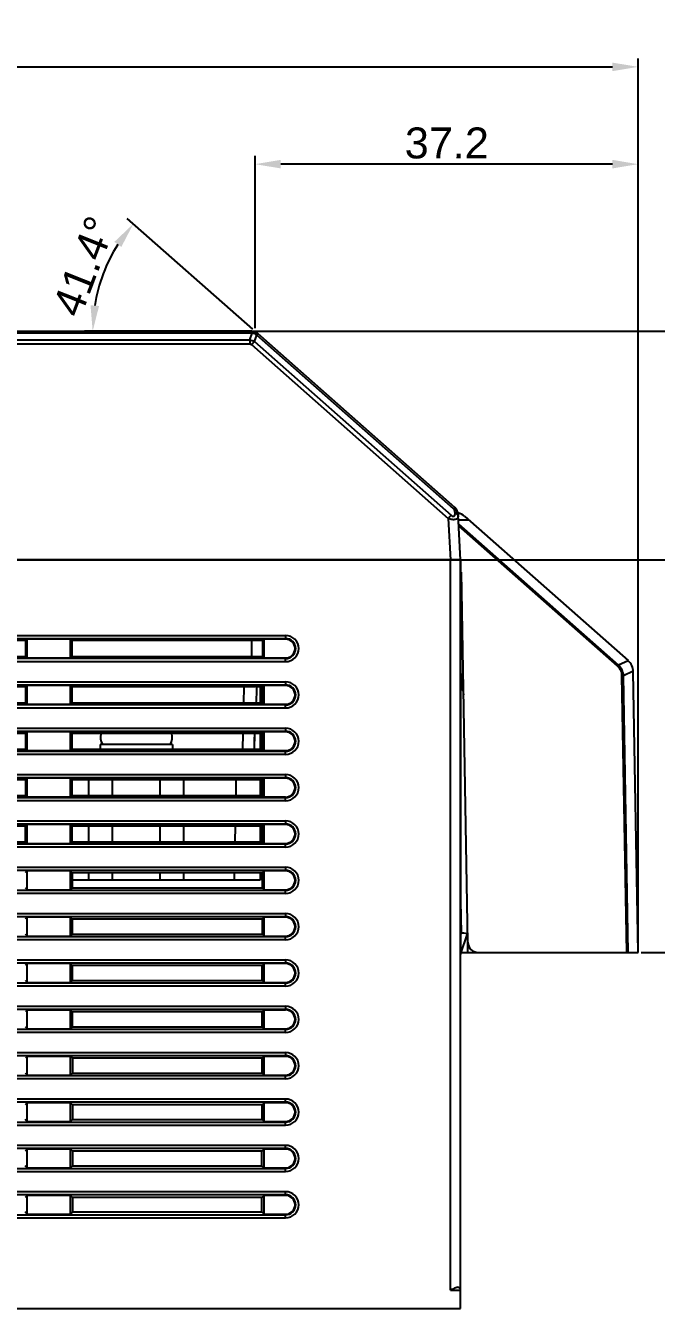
# Model space of a CAD drawing. Header units: millimetres. Extents: x 509 to 2357, y -197 to 647.
# Drawn here: x 2109.8 to 2171.1, y 407.3 to 531.8 of the extents above; entities that cross this region are included whole.
import ezdxf

# ---------------------------------------------------------------- set-up
doc = ezdxf.new("R2010")
doc.units = ezdxf.units.MM
doc.header["$PDMODE"] = 3
doc.header["$PDSIZE"] = 0.7
doc.layers.get('0').update_dxf_attribs({"linetype": 'CONTINUOUS'})
doc.layers.get('Defpoints').update_dxf_attribs({"linetype": 'CONTINUOUS'})
doc.layers.add('Dim', color=1, linetype='CONTINUOUS')
doc.layers.add('SU', color=7, linetype='CONTINUOUS')
doc.styles.add('OMI-1', font='arial.ttf', dxfattribs={"oblique": 1, "height": 3})
doc.dimstyles.new('1', dxfattribs={"dimtxt": 5, "dimasz": 2.5, "dimexe": 0.8, "dimexo": 0.3, "dimgap": 0.5, "dimtad": 1, "dimtoh": 1, "dimdec": 1, "dimzin": 0, "dimdsep": 46, "dimtxsty": 'OMI-1', "dimcen": 0, "dimclrd": 256, "dimclre": 256, "dimclrt": 256, "dimadec": 0, "dimazin": 0, "dimtfac": 0.8, "dimtdec": 1, "dimtix": 1, "dimtmove": 0, "dimatfit": 3, "dimfxl": 1, "dimtolj": 1, "dimtzin": 0, "dimarcsym": 0})

# ---------------------------------------------------------------- blocks, each defined once
blk = doc.blocks.new('*D4148')
at = {"layer": 'Defpoints', "color": 0}
for p in [(2131.72, 502.16), (2177.85, 502.16), (2151.07, 479.96)]:
    blk.add_point(p, dxfattribs=at)
at = {"layer": 'Dim', "lineweight": -2}
for p, q in [((2132.02, 502.16), (2178.65, 502.16)), ((2177.85, 482.46), (2177.85, 499.66)), ((2151.37, 479.96), (2178.65, 479.96))]:
    blk.add_line(p, q, dxfattribs=at)
at = {"layer": 'Dim'}
for points in [[(2178.26, 499.66), (2177.43, 499.66), (2177.85, 502.16)], [(2177.43, 482.46), (2178.26, 482.46), (2177.85, 479.96)]]:
    blk.add_solid(points, dxfattribs=at)
at = {"layer": 'Dim', "insert": (2175.84, 491.06), "char_height": 3, "attachment_point": 5, "rotation": 90, "style": 'OMI-1'}
blk.add_mtext('\\A1;22.2', dxfattribs=at)
blk = doc.blocks.new('*D4149')
at = {"layer": 'Defpoints', "color": 0}
for p in [(2171.21, 502.16), (2169.31, 441.86), (2186.19, 441.86)]:
    blk.add_point(p, dxfattribs=at)
at = {"layer": 'Dim', "lineweight": -2}
for p, q in [((2171.51, 502.16), (2186.99, 502.16)), ((2186.19, 499.66), (2186.19, 444.36)), ((2169.61, 441.86), (2186.99, 441.86))]:
    blk.add_line(p, q, dxfattribs=at)
at = {"layer": 'Dim'}
for points in [[(2186.61, 499.66), (2185.78, 499.66), (2186.19, 502.16)], [(2185.78, 444.36), (2186.61, 444.36), (2186.19, 441.86)]]:
    blk.add_solid(points, dxfattribs=at)
at = {"layer": 'Dim', "insert": (2184.16, 472.01), "char_height": 3, "attachment_point": 5, "rotation": 90, "style": 'OMI-1'}
blk.add_mtext('\\A1;60.3', dxfattribs=at)
blk = doc.blocks.new('*D4162')
at = {"layer": 'Defpoints', "color": 0}
for p in [(2169.31, 527.83), (1977.77, 479.96), (2169.31, 441.86)]:
    blk.add_point(p, dxfattribs=at)
at = {"layer": 'Dim', "lineweight": -2}
for p, q in [((1977.77, 480.26), (1977.77, 528.63)), ((2169.31, 442.16), (2169.31, 528.63)), ((1980.27, 527.83), (2166.81, 527.83))]:
    blk.add_line(p, q, dxfattribs=at)
at = {"layer": 'Dim'}
for points in [[(1980.27, 528.24), (1980.27, 527.41), (1977.77, 527.83)], [(2166.81, 527.41), (2166.81, 528.24), (2169.31, 527.83)]]:
    blk.add_solid(points, dxfattribs=at)
at = {"layer": 'Dim', "insert": (2073.54, 529.86), "char_height": 3, "attachment_point": 5, "style": 'OMI-1'}
blk.add_mtext('\\A1;191.5', dxfattribs=at)
blk = doc.blocks.new('*D4163')
at = {"layer": 'Defpoints', "color": 0}
for p in [(2118.13, 509.47), (2132.39, 501.91), (2140.88, 502.16), (2177.29, 502.16), (2151.5, 485.04)]:
    blk.add_point(p, dxfattribs=at)
at = {"layer": 'Dim', "lineweight": -2}
for p, q in [((2131.88, 502.36), (2119.68, 513.12)), ((2131.8, 502.16), (2115.53, 502.16))]:
    blk.add_line(p, q, dxfattribs=at)
blk.add_arc((2132.1, 502.16), 15.77, 147.6676, 170.9064, dxfattribs=at)
at = {"layer": 'Dim'}
for points in [[(2119.11, 510.34), (2118.44, 510.84), (2120.28, 512.59)], [(2116.12, 504.68), (2116.95, 504.62), (2116.33, 502.16)]]:
    blk.add_solid(points, dxfattribs=at)
at = {"layer": 'Dim', "insert": (2115.46, 508.45), "char_height": 3, "attachment_point": 5, "rotation": 69.287, "style": 'OMI-1'}
blk.add_mtext('\\A1;41.4%%d', dxfattribs=at)
blk = doc.blocks.new('*D4164')
at = {"layer": 'Defpoints', "color": 0}
for p in [(2132.1, 518.38), (2169.31, 514.96), (2132.1, 502.16)]:
    blk.add_point(p, dxfattribs=at)
at = {"layer": 'Dim', "lineweight": -2}
for p, q in [((2132.1, 502.46), (2132.1, 519.18)), ((2166.81, 518.38), (2134.6, 518.38)), ((2169.31, 515.26), (2169.31, 519.18))]:
    blk.add_line(p, q, dxfattribs=at)
at = {"layer": 'Dim'}
for points in [[(2134.6, 518.8), (2134.6, 517.97), (2132.1, 518.38)], [(2166.81, 517.97), (2166.81, 518.8), (2169.31, 518.38)]]:
    blk.add_solid(points, dxfattribs=at)
at = {"layer": 'Dim', "insert": (2150.7, 520.42), "char_height": 3, "attachment_point": 5, "style": 'OMI-1'}
blk.add_mtext('\\A1;37.2', dxfattribs=at)

msp = doc.modelspace()

# ---------------------------------------------------------------- linework, layer by layer
at = {"color": 7, "linetype": 'Continuous'}
for p, q in [((2101.47, 502.16), (2132.1, 502.16)), ((2131.72, 501.99), (2102.99, 501.99)), ((2131.58, 501.33), (2131.82, 501.98)), ((2131.72, 501.99), (2131.72, 502.16)), ((2151.5, 485.04), (2132.1, 502.16)), ((2102.96, 501.33), (2131.58, 501.33)), ((2102.96, 500.93), (2131.58, 500.93)), ((2131.58, 501.33), (2131.58, 500.93)), ((2131.76, 500.86), (2150.86, 484)), ((2132.04, 501.16), (2132.27, 501.79)), ((2132.04, 501.16), (2151.14, 484.3)), ((2151.38, 484.92), (2132.27, 501.79)), ((2151.53, 484.49), (2151.52, 484.64)), ((2150.86, 484), (2151.07, 479.96)), ((2152.07, 479.96), (2151.84, 484.34)), ((2151.87, 483.87), (2152.83, 483.87)), ((2167.41, 469.75), (2151.89, 483.44)), ((2167.32, 469.64), (2151.9, 483.25)), ((2152.47, 484.18), (2168.33, 470.19)), ((1978.07, 479.96), (2152.07, 479.96)), ((2151.07, 409.06), (2151.07, 479.96)), ((2152.07, 407.31), (2152.07, 479.96)), ((2152.14, 478.76), (2152.07, 478.76)), ((2152.77, 442.84), (2152.14, 478.76)), ((2020.07, 472.63), (2135.07, 472.63)), ((2020.07, 472.34), (2135.07, 472.34)), ((2109.85, 472.14), (2091.29, 472.14)), ((2109.98, 472.27), (2109.85, 472.14)), ((2109.85, 470.58), (2109.85, 472.14)), ((2109.98, 470.45), (2109.98, 472.27)), ((2114.16, 472.27), (2109.98, 472.27)), ((2114.16, 470.45), (2114.16, 472.27)), ((2114.16, 472.27), (2114.29, 472.14)), ((2114.29, 472.14), (2114.3, 470.58)), ((2132.85, 472.14), (2114.29, 472.14)), ((2131.75, 472.14), (2131.77, 470.58)), ((2132.98, 472.27), (2132.85, 472.14)), ((2132.85, 470.58), (2132.85, 472.14)), ((2135.07, 472.27), (2132.98, 472.27)), ((2132.98, 470.45), (2132.98, 472.27)), ((2135.07, 472.63), (2135.07, 472.27)), ((2135.07, 470.38), (2020.07, 470.38)), ((2135.07, 470.08), (2020.07, 470.08)), ((2091.3, 470.58), (2109.85, 470.58)), ((2109.98, 470.45), (2109.85, 470.58)), ((2109.98, 470.45), (2114.16, 470.45)), ((2114.16, 470.45), (2114.3, 470.58)), ((2114.3, 470.58), (2132.85, 470.58)), ((2132.98, 470.45), (2132.85, 470.58)), ((2132.98, 470.45), (2135.07, 470.45)), ((2135.07, 470.08), (2135.07, 470.45)), ((2168.34, 470.18), (2167.41, 469.75)), ((2152.07, 468.86), (2152.28, 468.86)), ((2152.07, 468.86), (2152.35, 466.86)), ((2152.29, 467.3), (2152.28, 468.86)), ((2168.21, 441.86), (2167.74, 468.71)), ((2168.83, 469.15), (2167.89, 468.71)), ((2168.35, 441.86), (2167.89, 468.71)), ((2169.31, 441.86), (2168.83, 469.1)), ((2020.07, 468.13), (2135.07, 468.13)), ((2020.07, 467.84), (2135.07, 467.84)), ((2109.84, 467.63), (2091.3, 467.63)), ((2109.98, 467.77), (2109.84, 467.63)), ((2109.84, 466.09), (2109.84, 467.63)), ((2114.16, 467.77), (2109.98, 467.77)), ((2109.98, 465.95), (2109.98, 467.77)), ((2114.16, 465.95), (2114.16, 467.77)), ((2114.16, 467.77), (2114.3, 467.63)), ((2132.84, 467.63), (2114.3, 467.63)), ((2114.3, 467.63), (2114.3, 466.09)), ((2131, 467.63), (2130.97, 466.09)), ((2132.61, 467.63), (2132.61, 466.09)), ((2132.98, 467.77), (2132.84, 467.63)), ((2132.84, 466.09), (2132.84, 467.63)), ((2135.07, 467.77), (2132.98, 467.77)), ((2132.98, 465.95), (2132.98, 467.77)), ((2135.07, 468.13), (2135.07, 467.77)), ((2135.07, 465.88), (2020.07, 465.88)), ((2091.3, 466.09), (2109.84, 466.09)), ((2109.98, 465.95), (2109.84, 466.09)), ((2109.98, 465.95), (2114.16, 465.95)), ((2114.16, 465.95), (2114.3, 466.09)), ((2114.3, 466.09), (2132.84, 466.09)), ((2132.98, 465.95), (2132.84, 466.09)), ((2132.98, 465.95), (2135.07, 465.95)), ((2135.07, 465.58), (2135.07, 465.95)), ((2135.07, 465.58), (2020.07, 465.58)), ((2020.07, 463.63), (2135.07, 463.63)), ((2020.07, 463.34), (2135.07, 463.34)), ((2109.98, 463.27), (2109.84, 463.12)), ((2114.16, 463.27), (2109.98, 463.27)), ((2109.98, 461.45), (2109.98, 463.27)), ((2114.16, 461.45), (2114.16, 463.27)), ((2114.16, 463.27), (2114.31, 463.12)), ((2132.98, 463.27), (2132.84, 463.12)), ((2135.07, 463.27), (2132.98, 463.27)), ((2132.98, 461.45), (2132.98, 463.27)), ((2135.07, 463.63), (2135.07, 463.27)), ((2109.84, 463.12), (2091.31, 463.12)), ((2109.83, 461.6), (2109.84, 463.12)), ((2132.84, 463.12), (2114.31, 463.12)), ((2114.31, 463.12), (2114.31, 461.6)), ((2124.07, 462.06), (2117.07, 462.06)), ((2117.07, 462.06), (2117.07, 461.6)), ((2124.07, 462.06), (2124.07, 461.6)), ((2130.92, 463.12), (2130.89, 461.6)), ((2132.06, 463.12), (2132, 461.6)), ((2132.61, 463.12), (2132.61, 461.6)), ((2132.83, 461.6), (2132.84, 463.12)), ((2135.07, 461.38), (2020.07, 461.38)), ((2135.07, 461.08), (2020.07, 461.08)), ((2091.31, 461.6), (2109.83, 461.6)), ((2109.98, 461.45), (2109.83, 461.6)), ((2109.98, 461.45), (2114.16, 461.45)), ((2114.16, 461.45), (2114.31, 461.6)), ((2114.31, 461.6), (2132.83, 461.6)), ((2132.98, 461.45), (2132.83, 461.6)), ((2132.98, 461.45), (2135.07, 461.45)), ((2135.07, 461.08), (2135.07, 461.45)), ((2020.07, 459.13), (2135.07, 459.13)), ((2020.07, 458.84), (2135.07, 458.84)), ((2109.83, 458.62), (2091.31, 458.62)), ((2109.98, 458.77), (2109.83, 458.62)), ((2109.83, 457.1), (2109.83, 458.62)), ((2114.16, 458.77), (2109.98, 458.77)), ((2109.98, 456.95), (2109.98, 458.77)), ((2114.16, 456.95), (2114.16, 458.77)), ((2114.16, 458.77), (2114.31, 458.62)), ((2132.83, 458.62), (2114.31, 458.62)), ((2114.31, 458.62), (2114.32, 457.1)), ((2115.95, 457.1), (2115.95, 458.62)), ((2118.26, 457.1), (2118.26, 458.62)), ((2122.88, 457.1), (2122.88, 458.62)), ((2125.19, 457.1), (2125.19, 458.62)), ((2130.24, 458.62), (2130.22, 457.1)), ((2132.61, 458.62), (2132.61, 457.1)), ((2132.98, 458.77), (2132.83, 458.62)), ((2132.83, 457.1), (2132.83, 458.62)), ((2135.07, 458.77), (2132.98, 458.77)), ((2132.98, 456.95), (2132.98, 458.77)), ((2135.07, 459.13), (2135.07, 458.77)), ((2091.32, 457.1), (2109.83, 457.1)), ((2109.98, 456.95), (2109.83, 457.1)), ((2114.16, 456.95), (2114.32, 457.1)), ((2114.32, 457.1), (2132.83, 457.1)), ((2132.98, 456.95), (2132.83, 457.1)), ((2135.07, 456.88), (2020.07, 456.88)), ((2135.07, 456.58), (2020.07, 456.58)), ((2109.98, 456.95), (2114.16, 456.95)), ((2132.98, 456.95), (2135.07, 456.95)), ((2135.07, 456.58), (2135.07, 456.95)), ((2020.07, 454.63), (2135.07, 454.63)), ((2135.07, 454.63), (2135.07, 454.27)), ((2020.07, 454.34), (2135.07, 454.34)), ((2109.82, 454.11), (2091.32, 454.11)), ((2109.98, 454.27), (2109.82, 454.11)), ((2109.82, 452.61), (2109.82, 454.11)), ((2114.16, 454.27), (2109.98, 454.27)), ((2109.98, 452.45), (2109.98, 454.27)), ((2114.16, 452.45), (2114.16, 454.27)), ((2114.16, 454.27), (2114.32, 454.11)), ((2132.82, 454.11), (2114.32, 454.11)), ((2114.32, 454.11), (2114.32, 452.61)), ((2115.95, 452.61), (2115.95, 454.11)), ((2118.26, 452.61), (2118.26, 454.11)), ((2122.88, 452.61), (2122.88, 454.11)), ((2125.19, 452.61), (2125.19, 454.11)), ((2130.16, 454.11), (2130.14, 452.61)), ((2132.61, 454.11), (2132.61, 452.61)), ((2132.98, 454.27), (2132.82, 454.11)), ((2132.82, 452.61), (2132.82, 454.11)), ((2135.07, 454.27), (2132.98, 454.27)), ((2132.98, 452.45), (2132.98, 454.27)), ((2135.07, 452.38), (2020.07, 452.38)), ((2135.07, 452.08), (2020.07, 452.08)), ((2091.32, 452.61), (2109.82, 452.61)), ((2109.98, 452.45), (2109.82, 452.61)), ((2109.98, 452.45), (2114.16, 452.45)), ((2114.16, 452.45), (2114.32, 452.61)), ((2114.32, 452.61), (2132.82, 452.61)), ((2132.98, 452.45), (2132.82, 452.61)), ((2132.98, 452.45), (2135.07, 452.45)), ((2135.07, 452.08), (2135.07, 452.45)), ((2020.07, 450.13), (2135.07, 450.13)), ((2020.07, 449.84), (2135.07, 449.84)), ((2109.98, 449.77), (2109.82, 449.6)), ((2114.16, 449.77), (2109.98, 449.77)), ((2109.98, 447.95), (2109.98, 449.77)), ((2114.16, 447.95), (2114.16, 449.77)), ((2114.16, 449.77), (2114.33, 449.6)), ((2132.82, 449.6), (2114.33, 449.6)), ((2114.33, 449.6), (2114.33, 448.12)), ((2115.95, 448.86), (2115.95, 449.6)), ((2118.26, 448.86), (2118.26, 449.6)), ((2122.88, 448.86), (2122.88, 449.6)), ((2125.19, 448.86), (2125.19, 449.6)), ((2130.08, 449.6), (2130.07, 448.86)), ((2132.61, 449.6), (2132.61, 448.86)), ((2132.81, 448.12), (2132.82, 449.6)), ((2132.98, 449.77), (2132.82, 449.6)), ((2135.07, 449.77), (2132.98, 449.77)), ((2132.98, 447.95), (2132.98, 449.77)), ((2135.07, 450.13), (2135.07, 449.77)), ((2132.61, 448.86), (2114.33, 448.86)), ((2152.15, 443.75), (2152.07, 448.39)), ((2135.07, 447.88), (2020.07, 447.88)), ((2135.07, 447.58), (2020.07, 447.58)), ((2109.98, 447.95), (2109.81, 448.12)), ((2109.98, 447.95), (2114.16, 447.95)), ((2114.16, 447.95), (2114.33, 448.12)), ((2114.33, 448.12), (2132.81, 448.12)), ((2132.98, 447.95), (2132.81, 448.12)), ((2132.98, 447.95), (2135.07, 447.95)), ((2135.07, 447.58), (2135.07, 447.95)), ((2020.07, 445.63), (2135.07, 445.63)), ((2020.07, 445.34), (2135.07, 445.34)), ((2109.98, 445.27), (2109.81, 445.1)), ((2114.16, 445.27), (2109.98, 445.27)), ((2109.98, 443.45), (2109.98, 445.27)), ((2114.16, 443.45), (2114.16, 445.27)), ((2114.16, 445.27), (2114.33, 445.1)), ((2132.81, 445.1), (2114.33, 445.1)), ((2114.33, 445.1), (2114.34, 443.63)), ((2132.98, 445.27), (2132.81, 445.1)), ((2132.81, 443.63), (2132.81, 445.1)), ((2135.07, 445.27), (2132.98, 445.27)), ((2132.98, 443.45), (2132.98, 445.27)), ((2135.07, 445.63), (2135.07, 445.27)), ((2135.07, 443.38), (2020.07, 443.38)), ((2109.98, 443.45), (2109.81, 443.63)), ((2109.98, 443.45), (2114.16, 443.45)), ((2114.16, 443.45), (2114.34, 443.63)), ((2114.34, 443.63), (2132.81, 443.63)), ((2132.98, 443.45), (2132.81, 443.63)), ((2132.98, 443.45), (2135.07, 443.45)), ((2135.07, 443.08), (2135.07, 443.45)), ((2152.07, 443.52), (2152.15, 443.75)), ((2152.07, 441.66), (2152.75, 443.66)), ((2152.23, 443.74), (2152.15, 443.75)), ((2152.75, 443.66), (2152.15, 443.75)), ((2152.38, 443.72), (2152.23, 443.74)), ((2152.63, 443.31), (2152.76, 443.31)), ((2152.75, 443.66), (2152.75, 443.66)), ((2135.07, 443.08), (2020.07, 443.08)), ((2152.77, 441.86), (2152.77, 442.8)), ((2020.07, 441.13), (2135.07, 441.13)), ((2020.07, 440.84), (2135.07, 440.84)), ((2135.07, 441.13), (2135.07, 440.77)), ((2152.14, 441.86), (2169.31, 441.86)), ((2109.98, 440.77), (2109.8, 440.59)), ((2114.16, 440.77), (2109.98, 440.77)), ((2109.98, 438.95), (2109.98, 440.77)), ((2114.16, 438.95), (2114.16, 440.77)), ((2114.16, 440.77), (2114.34, 440.59)), ((2132.8, 440.59), (2114.34, 440.59)), ((2114.34, 440.59), (2114.34, 439.13)), ((2132.98, 440.77), (2132.8, 440.59)), ((2132.8, 439.13), (2132.8, 440.59)), ((2135.07, 440.77), (2132.98, 440.77)), ((2132.98, 438.95), (2132.98, 440.77)), ((2135.07, 438.88), (2020.07, 438.88)), ((2135.07, 438.58), (2020.07, 438.58)), ((2109.98, 438.95), (2109.8, 439.13)), ((2109.98, 438.95), (2114.16, 438.95)), ((2114.16, 438.95), (2114.34, 439.13)), ((2114.34, 439.13), (2132.8, 439.13)), ((2132.98, 438.95), (2132.8, 439.13)), ((2132.98, 438.95), (2135.07, 438.95)), ((2135.07, 438.58), (2135.07, 438.95)), ((2020.07, 436.63), (2135.07, 436.63)), ((2020.07, 436.34), (2135.07, 436.34)), ((2109.98, 436.27), (2109.79, 436.08)), ((2114.16, 436.27), (2109.98, 436.27)), ((2109.98, 434.45), (2109.98, 436.27)), ((2114.16, 436.27), (2114.35, 436.08)), ((2114.16, 434.45), (2114.16, 436.27)), ((2132.79, 436.08), (2114.35, 436.08)), ((2114.35, 436.08), (2114.35, 434.64)), ((2132.98, 436.27), (2132.79, 436.08)), ((2132.79, 434.64), (2132.79, 436.08)), ((2135.07, 436.27), (2132.98, 436.27)), ((2132.98, 434.45), (2132.98, 436.27)), ((2135.07, 436.63), (2135.07, 436.27)), ((2109.98, 434.45), (2109.79, 434.64)), ((2114.16, 434.45), (2114.35, 434.64)), ((2114.35, 434.64), (2132.79, 434.64)), ((2132.98, 434.45), (2132.79, 434.64)), ((2135.07, 434.38), (2020.07, 434.38)), ((2135.07, 434.08), (2020.07, 434.08)), ((2109.98, 434.45), (2114.16, 434.45)), ((2132.98, 434.45), (2135.07, 434.45)), ((2135.07, 434.08), (2135.07, 434.45)), ((2020.07, 432.13), (2135.07, 432.13)), ((2135.07, 432.13), (2135.07, 431.77)), ((2020.07, 431.84), (2135.07, 431.84)), ((2109.98, 431.77), (2109.79, 431.58)), ((2114.16, 431.77), (2109.98, 431.77)), ((2109.98, 429.95), (2109.98, 431.77)), ((2114.16, 431.77), (2114.36, 431.58)), ((2114.16, 429.95), (2114.16, 431.77)), ((2132.79, 431.58), (2114.36, 431.58)), ((2114.36, 431.58), (2114.36, 430.15)), ((2132.98, 431.77), (2132.79, 431.58)), ((2132.79, 430.15), (2132.79, 431.58)), ((2135.07, 431.77), (2132.98, 431.77)), ((2132.98, 429.95), (2132.98, 431.77)), ((2135.07, 429.88), (2020.07, 429.88)), ((2109.98, 429.95), (2109.79, 430.15)), ((2109.98, 429.95), (2114.16, 429.95)), ((2114.16, 429.95), (2114.36, 430.15)), ((2114.36, 430.15), (2132.79, 430.15)), ((2132.98, 429.95), (2132.79, 430.15)), ((2132.98, 429.95), (2135.07, 429.95)), ((2135.07, 429.58), (2135.07, 429.95)), ((2135.07, 429.58), (2020.07, 429.58)), ((2135.07, 427.63), (1995.07, 427.63)), ((2135.07, 427.34), (1995.07, 427.34)), ((2109.98, 427.27), (2109.78, 427.07)), ((2114.16, 427.27), (2109.98, 427.27)), ((2109.98, 425.45), (2109.98, 427.27)), ((2114.16, 427.27), (2114.36, 427.07)), ((2114.16, 425.45), (2114.16, 427.27)), ((2132.98, 427.27), (2132.78, 427.07)), ((2135.07, 427.27), (2132.98, 427.27)), ((2132.98, 425.45), (2132.98, 427.27)), ((2135.07, 427.27), (2135.07, 427.63)), ((2132.78, 427.07), (2114.36, 427.07)), ((2114.36, 427.07), (2114.36, 425.65)), ((2132.78, 425.65), (2132.78, 427.07)), ((1995.07, 425.38), (2135.07, 425.38)), ((1995.07, 425.08), (2135.07, 425.08)), ((2109.98, 425.45), (2109.78, 425.65)), ((2109.98, 425.45), (2114.16, 425.45)), ((2114.16, 425.45), (2114.36, 425.65)), ((2114.36, 425.65), (2132.78, 425.65)), ((2132.98, 425.45), (2132.78, 425.65)), ((2132.98, 425.45), (2135.07, 425.45)), ((2135.07, 425.08), (2135.07, 425.45)), ((2135.07, 423.13), (1995.07, 423.13)), ((2135.07, 422.84), (1995.07, 422.84)), ((2109.98, 422.77), (2109.77, 422.56)), ((2114.16, 422.77), (2109.98, 422.77)), ((2109.98, 420.95), (2109.98, 422.77)), ((2114.16, 422.77), (2114.37, 422.56)), ((2114.16, 420.95), (2114.16, 422.77)), ((2132.77, 422.56), (2114.37, 422.56)), ((2114.37, 422.56), (2114.37, 421.16)), ((2132.98, 422.77), (2132.77, 422.56)), ((2132.77, 421.16), (2132.77, 422.56)), ((2135.07, 422.77), (2132.98, 422.77)), ((2132.98, 420.95), (2132.98, 422.77)), ((2135.07, 422.77), (2135.07, 423.13)), ((1995.07, 420.88), (2135.07, 420.88)), ((2109.98, 420.95), (2109.77, 421.16)), ((2109.98, 420.95), (2114.16, 420.95)), ((2114.16, 420.95), (2114.37, 421.16)), ((2114.37, 421.16), (2132.77, 421.16)), ((2132.98, 420.95), (2132.77, 421.16)), ((2132.98, 420.95), (2135.07, 420.95)), ((2135.07, 420.58), (2135.07, 420.95)), ((1995.07, 420.58), (2135.07, 420.58)), ((2135.07, 418.63), (1995.07, 418.63)), ((2135.07, 418.27), (2135.07, 418.63)), ((2135.07, 418.34), (1995.07, 418.34)), ((2109.98, 418.27), (2109.77, 418.06)), ((2114.16, 418.27), (2109.98, 418.27)), ((2109.98, 416.45), (2109.98, 418.27)), ((2114.16, 418.27), (2114.38, 418.06)), ((2114.16, 416.45), (2114.16, 418.27)), ((2132.77, 418.06), (2114.38, 418.06)), ((2114.38, 418.06), (2114.38, 416.67)), ((2132.76, 416.67), (2132.77, 418.06)), ((2132.98, 418.27), (2132.77, 418.06)), ((2135.07, 418.27), (2132.98, 418.27)), ((2132.98, 416.45), (2132.98, 418.27)), ((1995.07, 416.38), (2135.07, 416.38)), ((1995.07, 416.08), (2135.07, 416.08)), ((2109.98, 416.45), (2109.76, 416.67)), ((2109.98, 416.45), (2114.16, 416.45)), ((2114.16, 416.45), (2114.38, 416.67)), ((2114.38, 416.67), (2132.76, 416.67)), ((2132.98, 416.45), (2132.76, 416.67)), ((2132.98, 416.45), (2135.07, 416.45)), ((2135.07, 416.08), (2135.07, 416.45)), ((2151.07, 409.06), (2152.07, 409.06)), ((1978.07, 407.31), (2152.07, 407.31))]:
    msp.add_line(p, q, dxfattribs=at)
msp.add_lwpolyline([(2132.06, 463.12), (2132.03, 462.45), (2132, 461.6)], dxfattribs=at)
for centre, radius, start, end in [((2131.72, 501.16), 1, 48.5741, 90), ((2131.72, 501.59), 0.402, 75.4969, 89.9708), ((2131.58, 500.82), 1.18, 75.8634, 78.1094), ((2131.57, 500.8), 1.21, 61.9317, 75.8488), ((2131.59, 500.82), 1.18, 54.4527, 61.8972), ((2150.84, 484.29), 1, 3, 48.5741), ((2151.48, 483.06), 1.5, 48.5741, 77.0391), ((2151.63, 484.18), 0.224, 3.0723, 14.1281), ((2135.07, 471.36), 1.27, 270, 90), ((2135.07, 471.36), 0.976, 270, 90), ((2135.07, 471.36), 0.913, 270, 90), ((2167.33, 469.07), 1.5, 1, 48.5741), ((2135.07, 466.86), 1.27, 270, 90), ((2135.07, 466.86), 0.976, 270, 90), ((2135.07, 466.86), 0.913, 270, 90), ((2135.07, 462.36), 1.27, 270, 90), ((2135.07, 462.36), 0.976, 270, 90), ((2135.07, 462.36), 0.913, 270, 90), ((2118.39, 462.74), 1.31, 162.8409, 211.0093), ((2122.76, 462.74), 1.31, 328.9907, 17.1591), ((2135.07, 457.86), 1.27, 270, 90), ((2135.07, 457.86), 0.976, 270, 90), ((2135.07, 457.86), 0.913, 270, 90), ((2135.07, 453.36), 1.27, 270, 90), ((2135.07, 453.36), 0.976, 270, 90), ((2135.07, 453.36), 0.913, 270, 90), ((2135.07, 448.86), 1.27, 270, 90), ((2135.07, 448.86), 0.976, 270, 90), ((2135.07, 448.86), 0.913, 270, 90), ((2135.07, 444.36), 1.27, 270, 90), ((2135.07, 444.36), 0.976, 270, 90), ((2135.07, 444.36), 0.913, 270, 90), ((2153.77, 442.86), 1, 181, 270), ((2135.07, 439.86), 1.27, 270, 90), ((2135.07, 439.86), 0.976, 270, 90), ((2135.07, 439.86), 0.913, 270, 90), ((2135.07, 435.36), 1.27, 270, 90), ((2135.07, 435.36), 0.976, 270, 90), ((2135.07, 435.36), 0.913, 270, 90), ((2135.07, 430.86), 1.27, 270, 90), ((2135.07, 430.86), 0.976, 270, 90), ((2135.07, 430.86), 0.913, 270, 90), ((2135.07, 426.36), 1.27, 270, 90), ((2135.07, 426.36), 0.976, 270, 90), ((2135.07, 426.36), 0.913, 270, 90), ((2135.07, 421.86), 1.27, 270, 90), ((2135.07, 421.86), 0.976, 270, 90), ((2135.07, 421.86), 0.913, 270, 90), ((2135.07, 417.36), 1.27, 270, 90), ((2135.07, 417.36), 0.976, 270, 90), ((2135.07, 417.36), 0.913, 270, 90), ((2151.77, 409.06), 0.3, 0, 88.6426)]:
    msp.add_arc(centre, radius, start, end, dxfattribs=at)
for points, knots in [([(2131.82, 501.98), (2131.84, 502.02), (2131.88, 502.08), (2131.94, 502.13), (2131.96, 502.13)], [0, 0, 0, 0, 0.631054, 1, 1, 1, 1]), ([(2131.96, 502.13), (2131.96, 502.13), (2131.97, 502.13), (2131.97, 502.13), (2131.97, 502.13)], [0, 0, 0, 0, 0.507082, 1, 1, 1, 1]), ([(2132.27, 501.79), (2132.29, 501.8), (2132.32, 501.83), (2132.35, 501.87), (2132.37, 501.89), (2132.38, 501.9), (2132.38, 501.9), (2132.38, 501.91), (2132.39, 501.91)], [0, 0, 0, 0, 0.425028, 0.740518, 0.853174, 0.934368, 0.983436, 1, 1, 1, 1]), ([(2132.04, 501.16), (2132.02, 501.14), (2131.92, 501.04), (2131.83, 500.94), (2131.76, 500.86)], [0, 0, 0, 0, 0.212823, 1, 1, 1, 1]), ([(2151.14, 484.3), (2151.16, 484.28), (2151.21, 484.24), (2151.29, 484.2), (2151.38, 484.19), (2151.48, 484.23), (2151.53, 484.35), (2151.53, 484.44), (2151.53, 484.49)], [0, 0, 0, 0, 0.154236, 0.303733, 0.436911, 0.54967, 0.76433, 1, 1, 1, 1]), ([(2151.38, 484.92), (2151.4, 484.94), (2151.43, 484.97), (2151.47, 485.01), (2151.49, 485.02), (2151.5, 485.04), (2151.5, 485.04)], [0, 0, 0, 0, 0.422718, 0.736911, 0.930842, 1, 1, 1, 1]), ([(2151.52, 484.64), (2151.52, 484.67), (2151.5, 484.77), (2151.44, 484.87), (2151.38, 484.92)], [0, 0, 0, 0, 0.228378, 1, 1, 1, 1]), ([(2151.52, 484.64), (2151.6, 484.62), (2151.75, 484.56), (2151.84, 484.41), (2151.84, 484.34)], [0, 0, 0, 0, 0.563912, 1, 1, 1, 1]), ([(2151.53, 484.49), (2151.6, 484.47), (2151.73, 484.41), (2151.83, 484.29), (2151.84, 484.23)], [0, 0, 0, 0, 0.55782, 1, 1, 1, 1]), ([(2151.14, 484.3), (2151.12, 484.28), (2151.02, 484.18), (2150.93, 484.08), (2150.86, 484)], [0, 0, 0, 0, 0.212823, 1, 1, 1, 1]), ([(2150.86, 484), (2150.99, 483.96), (2151.23, 483.9), (2151.55, 483.89), (2151.77, 483.98), (2151.84, 484.1), (2151.85, 484.16), (2151.85, 484.19)], [0, 0, 0, 0, 0.349596, 0.641925, 0.842333, 0.921424, 1, 1, 1, 1]), ([(2167.32, 469.64), (2167.32, 469.65), (2167.36, 469.69), (2167.39, 469.72), (2167.41, 469.75)], [0, 0, 0, 0, 0.276487, 1, 1, 1, 1]), ([(2167.74, 468.71), (2167.74, 468.89), (2167.67, 469.24), (2167.45, 469.53), (2167.32, 469.64)], [0, 0, 0, 0, 0.499938, 1, 1, 1, 1]), ([(2167.89, 468.71), (2167.88, 468.91), (2167.79, 469.3), (2167.55, 469.62), (2167.41, 469.75)], [0, 0, 0, 0, 0.500016, 1, 1, 1, 1]), ([(2167.74, 468.71), (2167.76, 468.71), (2167.8, 468.71), (2167.85, 468.71), (2167.89, 468.71)], [0, 0, 0, 0, 0.275825, 1, 1, 1, 1]), ([(2151.07, 409.06), (2151.19, 409.13), (2151.37, 409.22), (2151.61, 409.33), (2151.72, 409.36), (2151.78, 409.36)], [0, 0, 0, 0, 0.53839, 0.785562, 1, 1, 1, 1])]:
    msp.add_open_spline(points, degree=3, knots=knots, dxfattribs=at)
for points in [[(2131.58, 501.33), (2131.74, 501.31), (2131.9, 501.25), (2132.04, 501.16)], [(2131.58, 500.93), (2131.64, 500.93), (2131.71, 500.9), (2131.76, 500.86)], [(2132.26, 467.63), (2132.24, 467.12), (2132.22, 466.6), (2132.19, 466.09)]]:
    msp.add_open_spline(points, degree=3, dxfattribs=at)
at = {"layer": 'SU', "color": 7, "linetype": 'Continuous'}
for q in [(1978.07, 479.96), (2152.07, 441.66)]:
    msp.add_line((2152.07, 479.96), q, dxfattribs=at)

# ---------------------------------------------------------------- dimensions: what is measured, and where the dimension line sits
at = {"layer": 'Dim'}
for base, p1, p2, picture, middle in [((2169.31, 527.83), (1977.77, 479.96), (2169.31, 441.86), '*D4162', (2073.54, 529.86)), ((2132.1, 518.38), (2169.31, 514.96), (2132.1, 502.16), '*D4164', (2150.7, 520.42))]:
    dim = msp.add_linear_dim(base=base, p1=p1, p2=p2, dimstyle='1', dxfattribs=at)
    dim.commit()
    dim.dimension.update_dxf_attribs({"geometry": picture, "text_midpoint": middle})
dim = msp.add_angular_dim_2l(base=(2118.13, 509.47), line1=((2151.5, 485.04), (2132.39, 501.91)), line2=((2177.29, 502.16), (2140.88, 502.16)), dimstyle='1', override={"dimadec": 1}, dxfattribs=at)
dim.commit()
dim.dimension.update_dxf_attribs({"geometry": '*D4163', "text_midpoint": (2115.46, 508.45)})
dim = msp.add_linear_dim(base=(2177.85, 502.16), p1=(2151.07, 479.96), p2=(2131.72, 502.16), angle=90, dimstyle='1', dxfattribs=at)
dim.commit()
dim.dimension.update_dxf_attribs({"geometry": '*D4148', "text_midpoint": (2177.85, 491.06), "dimtype": 160})
dim = msp.add_linear_dim(base=(2186.19, 441.86), p1=(2171.21, 502.16), p2=(2169.31, 441.86), angle=90, dimstyle='1', dxfattribs=at)
dim.commit()
dim.dimension.update_dxf_attribs({"geometry": '*D4149', "text_midpoint": (2184.16, 472.01)})

doc.saveas('drawing.dxf')
